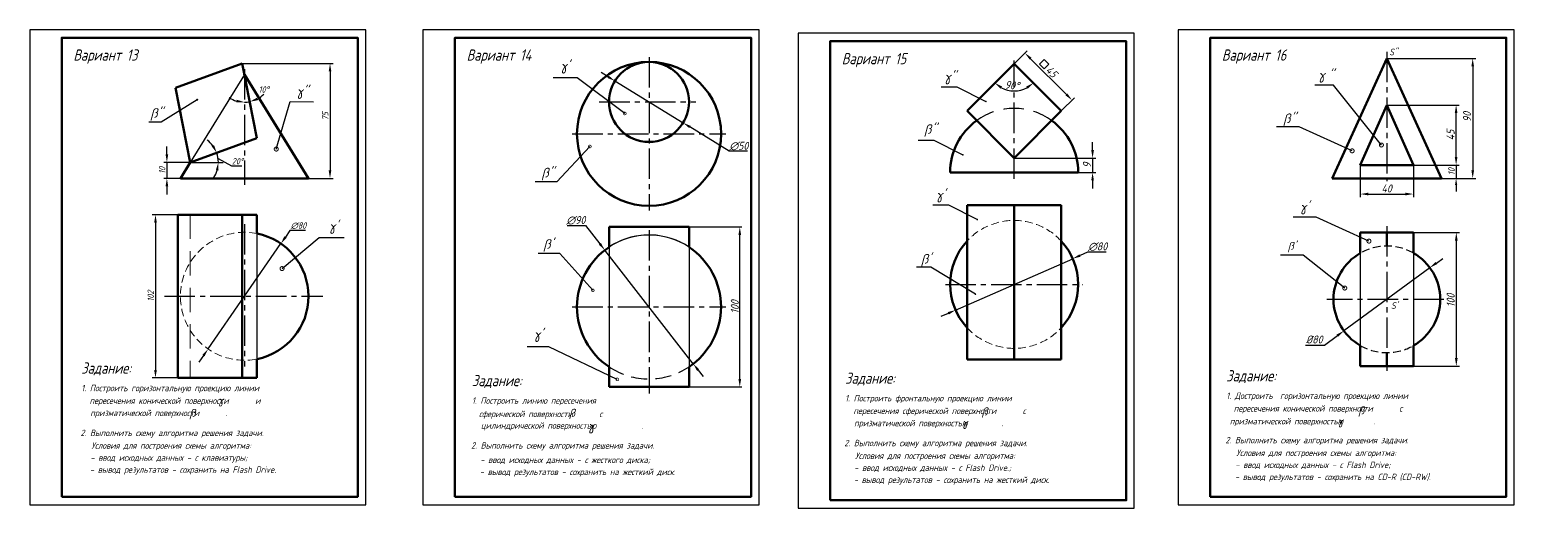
# Model space of a CAD drawing. Header units: millimetres. Extents: x 0 to 3763, y -2 to 297.
# Drawn here: x 2835 to 3763, y -2 to 297 of the extents above; entities that cross this region are included whole.
import ezdxf

# ---------------------------------------------------------------- set-up
doc = ezdxf.new("R2010")
doc.units = ezdxf.units.MM
for name, pattern in [('невидимая2', [4.7625, 3.175, -1.5875]), ('невидимаяX2', [19.05, 12.7, -6.35]), ('осевая2', [28.575, 19.05, -3.175, 3.175, -3.175]), ('штриховая', [19.05, 12.7, -6.35]), ('штриховаяX2', [38.1, 25.4, -12.7])]:
    doc.linetypes.add(name, pattern=pattern)
doc.layers.add('1-оси', color=1, linetype='осевая2')
doc.layers.add('3-размеры', color=6, linetype='Continuous')
doc.layers.add('2-штриховка', color=7, linetype='Continuous', true_color=0x00c7c7)
doc.layers.add('Непечатный', color=7, linetype='Continuous', plot=False)
doc.styles.get("Standard").update_dxf_attribs({"font": 'isocpeur.ttf', "width": 0.9, "oblique": 15})
doc.dimstyles.new('ISO-25', dxfattribs={"dimtxt": 5, "dimasz": 3.5, "dimexe": 1.25, "dimexo": 0, "dimtad": 1, "dimtoh": 1, "dimdec": 0, "dimtxsty": 'Standard', "dimblk": 'OPEN30', "dimcen": 2.5, "dimadec": 0, "dimazin": 0, "dimtfac": 1, "dimtdec": 0, "dimtmove": 0, "dimatfit": 3, "dimldrblk": 'DOTSMALL', "dimfxl": 1, "dimarcsym": 0})
doc.dimstyles.new('Standart', dxfattribs={"dimtxt": 5, "dimasz": 5, "dimexe": 2, "dimexo": 0, "dimgap": 1, "dimtad": 1, "dimtoh": 1, "dimdec": 0, "dimtxsty": 'Standard', "dimcen": 2.5, "dimadec": 0, "dimazin": 0, "dimtfac": 1, "dimtdec": 0, "dimtmove": 0, "dimatfit": 3, "dimldrblk": 'DOTSMALL', "dimfxl": 1, "dimarcsym": 0})

# ---------------------------------------------------------------- blocks, each defined once
blk = doc.blocks.new('*D37')
at = {"color": 0, "lineweight": -2, "transparency": 16777216}
for start, end in [(236.46547, 253.23274), (270, 281.16893), (297.93619, 314.70345)]:
    blk.add_arc((2969.35, 268.8), 17.15, start, end, dxfattribs=at)
at = {"color": 0, "transparency": 16777216}
for points in [[(2964.53, 253.21), (2964.29, 251.56), (2969.35, 251.65)], [(2977.67, 252.87), (2977.11, 254.44), (2972.68, 251.98)]]:
    blk.add_solid(points, dxfattribs=at)
at = {"layer": 'Defpoints', "color": 0, "transparency": 16777216}
for p in [(2967.95, 275.9), (2969.35, 272.36), (2970.47, 251.69), (2977.17, 229.19), (2969.35, 200.03)]:
    blk.add_point(p, dxfattribs=at)
at = {"color": 0, "lineweight": -3, "transparency": 16777216, "insert": (2981.42, 259.61), "char_height": 4, "attachment_point": 5}
blk.add_mtext('10%%D', dxfattribs=at)
blk = doc.blocks.new('_DotSmall')
at = {"color": 0, "linetype": 'ByBlock', "const_width": 0.5}
blk.add_lwpolyline([(-0.0625, 0, 1), (0.0625, 0, 1)], format="xyb", close=True, dxfattribs=at)
blk = doc.blocks.new('*D38')
at = {"color": 0, "lineweight": -2, "transparency": 16777216}
for p, q in [((2920.88, 219.03), (2920.88, 224.03)), ((2935.51, 214.03), (2918.88, 214.03)), ((2920.88, 214.03), (2920.88, 204.03)), ((2929.35, 204.03), (2918.88, 204.03)), ((2920.88, 199.03), (2920.88, 194.03))]:
    blk.add_line(p, q, dxfattribs=at)
at = {"color": 0, "transparency": 16777216}
for points in [[(2920.04, 219.03), (2921.71, 219.03), (2920.88, 214.03)], [(2920.04, 199.03), (2921.71, 199.03), (2920.88, 204.03)]]:
    blk.add_solid(points, dxfattribs=at)
at = {"layer": 'Defpoints', "color": 0, "transparency": 16777216}
for p in [(2935.51, 214.03), (2920.88, 204.03), (2929.35, 204.03)]:
    blk.add_point(p, dxfattribs=at)
at = {"color": 0, "lineweight": -3, "transparency": 16777216, "insert": (2917.88, 209.03), "char_height": 4, "attachment_point": 5, "rotation": 90}
blk.add_mtext('10', dxfattribs=at)
blk = doc.blocks.new('*D39')
at = {"color": 0, "lineweight": -2, "transparency": 16777216}
for p, q in [((2967.95, 275.9), (3024.8, 275.9)), ((3022.8, 270.9), (3022.8, 209.03)), ((3009.35, 204.03), (3024.8, 204.03))]:
    blk.add_line(p, q, dxfattribs=at)
at = {"color": 0, "transparency": 16777216}
for points in [[(3021.97, 270.9), (3023.63, 270.9), (3022.8, 275.9)], [(3021.97, 209.03), (3023.63, 209.03), (3022.8, 204.03)]]:
    blk.add_solid(points, dxfattribs=at)
at = {"layer": 'Defpoints', "color": 0, "transparency": 16777216}
for p in [(2967.95, 275.9), (3009.35, 204.03), (3022.8, 204.03)]:
    blk.add_point(p, dxfattribs=at)
at = {"color": 0, "lineweight": -3, "transparency": 16777216, "insert": (3019.8, 242.89), "char_height": 4, "attachment_point": 5, "rotation": 90}
blk.add_mtext('75', dxfattribs=at)
blk = doc.blocks.new('*D40')
at = {"color": 0, "lineweight": -2, "transparency": 16777216}
for p, q in [((2997.78, 171.45), (2994.93, 167.33)), ((3007.41, 171.45), (2997.78, 171.45)), ((2946.62, 97.4), (2992.09, 163.22)), ((2943.78, 93.29), (2940.93, 89.17))]:
    blk.add_line(p, q, dxfattribs=at)
at = {"color": 0, "transparency": 16777216}
for points in [[(2994.25, 167.81), (2995.62, 166.86), (2992.09, 163.22)], [(2943.09, 93.76), (2944.46, 92.81), (2946.62, 97.4)]]:
    blk.add_solid(points, dxfattribs=at)
at = {"layer": 'Defpoints', "color": 0, "transparency": 16777216}
for p in [(2992.09, 163.22), (2946.62, 97.4)]:
    blk.add_point(p, dxfattribs=at)
at = {"color": 0, "lineweight": -3, "transparency": 16777216, "insert": (3003.09, 174.45), "char_height": 4, "attachment_point": 5}
blk.add_mtext('∅80', dxfattribs=at)
blk = doc.blocks.new('*D41')
at = {"color": 0, "lineweight": -2, "transparency": 16777216}
for p, q in [((2927.69, 181.31), (2911.75, 181.31)), ((2913.75, 176.31), (2913.75, 84.31)), ((2927.69, 79.31), (2911.75, 79.31))]:
    blk.add_line(p, q, dxfattribs=at)
at = {"color": 0, "transparency": 16777216}
for points in [[(2912.92, 176.31), (2914.59, 176.31), (2913.75, 181.31)], [(2912.92, 84.31), (2914.59, 84.31), (2913.75, 79.31)]]:
    blk.add_solid(points, dxfattribs=at)
at = {"layer": 'Defpoints', "color": 0, "transparency": 16777216}
for p in [(2927.69, 181.31), (2913.75, 79.31), (2927.69, 79.31)]:
    blk.add_point(p, dxfattribs=at)
at = {"color": 0, "lineweight": -3, "transparency": 16777216, "insert": (2910.75, 130.42), "char_height": 4, "attachment_point": 5, "rotation": 90}
blk.add_mtext('102', dxfattribs=at)
blk = doc.blocks.new('*D43')
at = {"color": 0, "lineweight": -2, "transparency": 16777216}
for p, q in [((3171.02, 174.67), (3182.43, 174.67)), ((3182.43, 174.67), (3191.42, 163.11)), ((3249.74, 88.11), (3194.49, 159.16)), ((3252.81, 84.17), (3255.88, 80.22))]:
    blk.add_line(p, q, dxfattribs=at)
blk.add_arc((3222.12, 123.64), 45, 63.6122, 129.46157, dxfattribs=at)
at = {"color": 0, "transparency": 16777216}
for points in [[(3192.08, 163.62), (3190.77, 162.59), (3194.49, 159.16)], [(3253.47, 84.68), (3252.15, 83.65), (3249.74, 88.11)]]:
    blk.add_solid(points, dxfattribs=at)
at = {"layer": 'Defpoints', "color": 0, "transparency": 16777216}
for p in [(3194.49, 159.16), (3249.74, 88.11)]:
    blk.add_point(p, dxfattribs=at)
at = {"color": 0, "transparency": 16777216, "insert": (3176.41, 177.79), "char_height": 5, "attachment_point": 5}
blk.add_mtext('∅90', dxfattribs=at)
blk = doc.blocks.new('*D44')
at = {"color": 0, "lineweight": -2, "transparency": 16777216}
for p, q in [((3196.55, 267.53), (3192.28, 270.15)), ((3200.81, 264.92), (3243.43, 238.77)), ((3272.22, 221.11), (3247.69, 236.16)), ((3283.63, 221.11), (3272.22, 221.11))]:
    blk.add_line(p, q, dxfattribs=at)
at = {"color": 0, "transparency": 16777216}
for points in [[(3196.98, 268.24), (3196.11, 266.82), (3200.81, 264.92)], [(3248.12, 236.87), (3247.25, 235.45), (3243.43, 238.77)]]:
    blk.add_solid(points, dxfattribs=at)
at = {"layer": 'Defpoints', "color": 0, "transparency": 16777216}
for p in [(3200.81, 264.92), (3243.43, 238.77)]:
    blk.add_point(p, dxfattribs=at)
at = {"color": 0, "transparency": 16777216, "insert": (3278.24, 224.23), "char_height": 5, "attachment_point": 5}
blk.add_mtext('∅50', dxfattribs=at)
blk = doc.blocks.new('_Open30')
at = {"color": 0, "linetype": 'ByBlock', "lineweight": -2}
for p, q in [((-1, 0.27), (0, 0)), ((0, 0), (-1, -0.27)), ((0, 0), (-1, 0))]:
    blk.add_line(p, q, dxfattribs=at)
blk = doc.blocks.new('*D42')
at = {"color": 0, "lineweight": -2, "transparency": 16777216}
for p, q in [((3247.12, 173.64), (3280.07, 173.64)), ((3278.82, 78.64), (3278.82, 168.64)), ((3247.12, 73.64), (3280.07, 73.64))]:
    blk.add_line(p, q, dxfattribs=at)
at = {"color": 0, "transparency": 16777216}
for points in [[(3277.99, 168.64), (3279.66, 168.64), (3278.82, 173.64)], [(3277.99, 78.64), (3279.66, 78.64), (3278.82, 73.64)]]:
    blk.add_solid(points, dxfattribs=at)
at = {"layer": 'Defpoints', "color": 0, "transparency": 16777216}
for p in [(3247.12, 173.64), (3278.82, 173.64), (3247.12, 73.64)]:
    blk.add_point(p, dxfattribs=at)
at = {"color": 0, "transparency": 16777216, "insert": (3275.7, 123.64), "char_height": 5, "attachment_point": 5, "rotation": 90}
blk.add_mtext('100', dxfattribs=at)
blk = doc.blocks.new('*D45')
at = {"layer": '3-размеры', "color": 0, "lineweight": -2, "transparency": 16777216}
for p, q in [((3683.15, 249.88), (3728.42, 249.88)), ((3726.42, 217.38), (3726.42, 244.88)), ((3699.75, 212.38), (3728.42, 212.38))]:
    blk.add_line(p, q, dxfattribs=at)
at = {"layer": '3-размеры', "color": 0, "transparency": 16777216}
for points in [[(3725.59, 244.88), (3727.25, 244.88), (3726.42, 249.88)], [(3725.59, 217.38), (3727.25, 217.38), (3726.42, 212.38)]]:
    blk.add_solid(points, dxfattribs=at)
at = {"layer": 'Defpoints', "color": 0, "transparency": 16777216}
for p in [(3683.15, 249.88), (3726.42, 249.88), (3699.75, 212.38)]:
    blk.add_point(p, dxfattribs=at)
at = {"layer": '3-размеры', "color": 0, "transparency": 16777216, "insert": (3722.92, 231.13), "char_height": 5, "attachment_point": 5, "rotation": 90}
blk.add_mtext('45', dxfattribs=at)
blk = doc.blocks.new('*D46')
at = {"layer": '3-размеры', "color": 0, "lineweight": -2, "transparency": 16777216}
for p, q in [((3683.15, 279.05), (3738.78, 279.05)), ((3736.78, 274.05), (3736.78, 209.05)), ((3724.82, 204.05), (3738.78, 204.05))]:
    blk.add_line(p, q, dxfattribs=at)
at = {"layer": '3-размеры', "color": 0, "transparency": 16777216}
for points in [[(3735.95, 274.05), (3737.61, 274.05), (3736.78, 279.05)], [(3735.95, 209.05), (3737.61, 209.05), (3736.78, 204.05)]]:
    blk.add_solid(points, dxfattribs=at)
at = {"layer": 'Defpoints', "color": 0, "transparency": 16777216}
for p in [(3683.15, 279.05), (3724.82, 204.05), (3736.78, 204.05)]:
    blk.add_point(p, dxfattribs=at)
at = {"layer": '3-размеры', "color": 0, "transparency": 16777216, "insert": (3733.28, 242.38), "char_height": 5, "attachment_point": 5, "rotation": 90}
blk.add_mtext('90', dxfattribs=at)
blk = doc.blocks.new('*D47')
at = {"layer": '3-размеры', "color": 0, "lineweight": -2, "transparency": 16777216}
for p, q in [((3666.52, 212.38), (3666.52, 192.23)), ((3699.75, 212.38), (3699.75, 192.23)), ((3671.52, 194.23), (3694.75, 194.23))]:
    blk.add_line(p, q, dxfattribs=at)
at = {"layer": '3-размеры', "color": 0, "transparency": 16777216}
for points in [[(3671.52, 195.07), (3671.52, 193.4), (3666.52, 194.23)], [(3694.75, 195.07), (3694.75, 193.4), (3699.75, 194.23)]]:
    blk.add_solid(points, dxfattribs=at)
at = {"layer": 'Defpoints', "color": 0, "transparency": 16777216}
for p in [(3666.52, 212.38), (3699.75, 212.38), (3699.75, 194.23)]:
    blk.add_point(p, dxfattribs=at)
at = {"layer": '3-размеры', "color": 0, "transparency": 16777216, "insert": (3683, 197.73), "char_height": 5, "attachment_point": 5}
blk.add_mtext('40', dxfattribs=at)
blk = doc.blocks.new('*D48')
at = {"layer": '3-размеры', "color": 0, "lineweight": -2, "transparency": 16777216}
for p, q in [((3714.06, 151.08), (3718.09, 154.03)), ((3710.03, 148.12), (3656.28, 108.68)), ((3644.18, 99.8), (3652.25, 105.72)), ((3632.39, 99.8), (3644.18, 99.8))]:
    blk.add_line(p, q, dxfattribs=at)
at = {"layer": '3-размеры', "color": 0, "transparency": 16777216}
for points in [[(3713.56, 151.75), (3714.55, 150.4), (3710.03, 148.12)], [(3651.75, 106.39), (3652.74, 105.05), (3656.28, 108.68)]]:
    blk.add_solid(points, dxfattribs=at)
at = {"layer": 'Defpoints', "color": 0, "transparency": 16777216}
for p in [(3710.03, 148.12), (3656.28, 108.68)]:
    blk.add_point(p, dxfattribs=at)
at = {"layer": '3-размеры', "color": 0, "transparency": 16777216, "insert": (3637.79, 103.3), "char_height": 5, "attachment_point": 5}
blk.add_mtext('%%c80', dxfattribs=at)
blk = doc.blocks.new('*D49')
at = {"layer": '3-размеры', "color": 0, "lineweight": -2, "transparency": 16777216}
for p, q in [((3699.73, 170.16), (3728.53, 170.16)), ((3726.53, 165.16), (3726.53, 91.64)), ((3699.73, 86.64), (3728.53, 86.64))]:
    blk.add_line(p, q, dxfattribs=at)
at = {"layer": '3-размеры', "color": 0, "transparency": 16777216}
for points in [[(3725.69, 165.16), (3727.36, 165.16), (3726.53, 170.16)], [(3725.69, 91.64), (3727.36, 91.64), (3726.53, 86.64)]]:
    blk.add_solid(points, dxfattribs=at)
at = {"layer": 'Defpoints', "color": 0, "transparency": 16777216}
for p in [(3699.73, 170.16), (3699.73, 86.64), (3726.53, 86.64)]:
    blk.add_point(p, dxfattribs=at)
at = {"layer": '3-размеры', "color": 0, "transparency": 16777216, "insert": (3723.03, 127.72), "char_height": 5, "attachment_point": 5, "rotation": 90}
blk.add_mtext('100', dxfattribs=at)
blk = doc.blocks.new('*D50')
at = {"color": 0, "lineweight": -2, "transparency": 16777216}
for p, q in [((3496.05, 157.84), (3491.47, 155.83)), ((3507.84, 157.84), (3496.05, 157.84)), ((3413.64, 121.66), (3486.9, 153.82)), ((3409.07, 119.65), (3404.49, 117.64))]:
    blk.add_line(p, q, dxfattribs=at)
at = {"color": 0, "transparency": 16777216}
for points in [[(3491.14, 156.59), (3491.81, 155.06), (3486.9, 153.82)], [(3408.73, 120.41), (3409.4, 118.89), (3413.64, 121.66)]]:
    blk.add_solid(points, dxfattribs=at)
at = {"layer": 'Defpoints', "color": 0, "transparency": 16777216}
for p in [(3486.9, 153.82), (3413.64, 121.66)]:
    blk.add_point(p, dxfattribs=at)
at = {"color": 0, "transparency": 16777216, "insert": (3502.45, 161.34), "char_height": 5, "attachment_point": 5}
blk.add_mtext('∅80', dxfattribs=at)
blk = doc.blocks.new('*D51')
at = {"color": 0, "lineweight": -2, "transparency": 16777216}
for p, q in [((3499.27, 221.74), (3499.27, 226.74)), ((3450.27, 216.74), (3501.27, 216.74)), ((3499.27, 216.74), (3499.27, 207.74)), ((3450.27, 207.74), (3501.27, 207.74)), ((3499.27, 202.74), (3499.27, 197.74))]:
    blk.add_line(p, q, dxfattribs=at)
at = {"color": 0, "transparency": 16777216}
for points in [[(3498.44, 221.74), (3500.1, 221.74), (3499.27, 216.74)], [(3498.44, 202.74), (3500.1, 202.74), (3499.27, 207.74)]]:
    blk.add_solid(points, dxfattribs=at)
at = {"layer": 'Defpoints', "color": 0, "transparency": 16777216}
for p in [(3450.27, 216.74), (3450.27, 207.74), (3499.27, 207.74)]:
    blk.add_point(p, dxfattribs=at)
at = {"color": 0, "transparency": 16777216, "insert": (3495.77, 212.24), "char_height": 5, "attachment_point": 5, "rotation": 90}
blk.add_mtext('9', dxfattribs=at)
blk = doc.blocks.new('*D52')
at = {"layer": '3-размеры', "color": 0, "lineweight": -2, "transparency": 16777216}
blk.add_arc((3450.27, 275.66), 16.97, 241.9452, 298.0548, dxfattribs=at)
at = {"layer": '3-размеры', "color": 0, "transparency": 16777216}
for points in [[(3441.79, 260.02), (3442.79, 261.36), (3438.27, 263.66)], [(3457.75, 261.36), (3458.75, 260.02), (3462.27, 263.66)]]:
    blk.add_solid(points, dxfattribs=at)
at = {"layer": 'Defpoints', "color": 0, "transparency": 16777216}
for p in [(3450.27, 275.66), (3450.27, 275.66), (3454.66, 259.27), (3420.81, 246.2), (3479.73, 246.2)]:
    blk.add_point(p, dxfattribs=at)
at = {"layer": '3-размеры', "color": 0, "transparency": 16777216, "insert": (3448.95, 262.26), "char_height": 5, "attachment_point": 5, "rotation": 354.3971}
blk.add_mtext('90°', dxfattribs=at)
blk = doc.blocks.new('*D53')
at = {"color": 0, "lineweight": -2, "transparency": 16777216}
for p, q in [((3450.27, 275.66), (3458.42, 283.82)), ((3460.55, 278.87), (3482.94, 256.48)), ((3479.73, 246.2), (3487.89, 254.35))]:
    blk.add_line(p, q, dxfattribs=at)
at = {"color": 0, "transparency": 16777216}
for points in [[(3461.13, 279.46), (3459.96, 278.28), (3457.01, 282.4)], [(3483.53, 257.06), (3482.35, 255.89), (3486.47, 252.94)]]:
    blk.add_solid(points, dxfattribs=at)
at = {"layer": 'Defpoints', "color": 0, "transparency": 16777216}
for p in [(3450.27, 275.66), (3486.47, 252.94), (3479.73, 246.2)]:
    blk.add_point(p, dxfattribs=at)
at = {"color": 0, "lineweight": 13, "transparency": 16777216, "insert": (3473.67, 270.69), "char_height": 5, "attachment_point": 5, "rotation": 315}
blk.add_mtext('45', dxfattribs=at)

msp = doc.modelspace()

# ---------------------------------------------------------------- linework, layer by layer
at = {"linetype": 'осевая2'}
for p, q in [((3222.12, 279.85), (3222.12, 183.85)), ((2969.35, 272.36), (2969.35, 200.03)), ((3450.27, 203.74), (3450.27, 277.69)), ((3191.05, 251.85), (3251.39, 251.85)), ((3174.12, 231.85), (3270.12, 231.85)), ((3450.27, 93.74), (3450.27, 180.74)), ((2969.35, 175.5), (2969.35, 86.31)), ((3222.12, 171.64), (3222.12, 69.58)), ((2919.35, 130.31), (3018.35, 130.31)), ((3407.27, 137.74), (3493.27, 137.74)), ((3174.12, 123.64), (3270.12, 123.64))]:
    msp.add_line(p, q, dxfattribs=at)
at = {"lineweight": 60}
for p, q in [((3648.99, 204.05), (3683.15, 279.05)), ((3683.15, 279.05), (3717.32, 204.05)), ((2926.29, 260.73), (2967.95, 275.9)), ((2967.95, 275.9), (2977.17, 229.19)), ((2969.35, 269.03), (3009.35, 204.03)), ((3420.81, 246.2), (3450.27, 275.66)), ((3479.73, 246.2), (3450.27, 275.66)), ((2926.29, 260.73), (2935.51, 214.03)), ((3450.27, 216.74), (3420.81, 246.2)), ((3450.27, 216.74), (3479.73, 246.2)), ((3683.15, 249.88), (3666.52, 212.38)), ((3683.15, 249.88), (3699.75, 212.38)), ((2935.51, 214.03), (2977.17, 229.19)), ((2935.51, 214.03), (2929.35, 204.03)), ((3410.27, 207.74), (3490.27, 207.74)), ((3683.15, 212.38), (3666.52, 212.38)), ((3683.15, 212.38), (3699.75, 212.38)), ((2929.35, 204.03), (2969.35, 204.03)), ((2969.35, 204.03), (3009.35, 204.03)), ((3683.15, 204.05), (3648.99, 204.05)), ((3683.15, 204.05), (3717.32, 204.05)), ((3420.81, 187.35), (3420.81, 90.87)), ((3420.81, 187.35), (3479.73, 187.35)), ((3479.73, 187.35), (3479.73, 90.87)), ((2927.69, 181.31), (2927.69, 79.31)), ((2927.69, 181.31), (2977.17, 181.31)), ((2967.95, 181.31), (2967.95, 170.29)), ((2977.17, 181.31), (2977.17, 169.54)), ((2967.95, 170.29), (2967.95, 90.34)), ((3197.12, 161.05), (3197.12, 173.64)), ((3197.12, 173.64), (3247.12, 173.64)), ((3247.12, 161.05), (3247.12, 173.64)), ((3666.52, 157.29), (3666.52, 170.16)), ((3666.52, 170.16), (3699.73, 170.16)), ((3683.15, 170.16), (3683.15, 161.77)), ((3699.73, 170.16), (3699.75, 157.3)), ((3666.52, 99.51), (3666.52, 86.64)), ((3683.15, 95.03), (3683.15, 86.64)), ((3699.73, 86.64), (3699.75, 99.49)), ((2967.95, 90.94), (2967.95, 79.31)), ((2977.17, 91.08), (2977.17, 79.31)), ((3197.12, 86.22), (3197.12, 73.64)), ((3247.12, 86.22), (3247.12, 73.64)), ((3420.81, 90.87), (3479.73, 90.87)), ((3666.52, 86.64), (3699.73, 86.64)), ((2927.69, 79.31), (2977.17, 79.31)), ((3197.12, 73.64), (3247.12, 73.64))]:
    msp.add_line(p, q, dxfattribs=at)
at = {"color": 7}
msp.add_line((3683.15, 279.05), (3683.15, 279.05), dxfattribs=at)
at = {"lineweight": -3}
for p, q in [((2969.35, 269.03), (2935.51, 214.03)), ((2935.51, 214.03), (2956.02, 214.03)), ((2952.84, 216.5), (2961.25, 211.93)), ((2961.25, 211.93), (2967.62, 211.93)), ((2977.17, 169.54), (2977.17, 91.08))]:
    msp.add_line(p, q, dxfattribs=at)
for p, q in [((3414.63, 261.1), (3404.63, 261.1)), ((3432.38, 252.1), (3414.63, 261.1)), ((3400.27, 227.74), (3390.27, 227.74)), ((3418.02, 218.74), (3400.27, 227.74)), ((3409.5, 187.25), (3399.5, 187.25)), ((3427.25, 178.25), (3409.5, 187.25)), ((3197.12, 161.05), (3197.12, 86.22)), ((3247.12, 161.05), (3247.12, 86.22)), ((3398.29, 148.59), (3389.29, 148.59)), ((3426.04, 131.59), (3398.29, 148.59)), ((3450.27, 137.74), (3450.27, 112.74))]:
    msp.add_line(p, q)
at = {"lineweight": 50}
msp.add_line((3450.27, 90.87), (3450.27, 187.35), dxfattribs=at)
at = {"linetype": 'штриховаяX2', "lineweight": 13, "ltscale": 0.6}
msp.add_line((2935.51, 181.39), (2935.51, 79.24), dxfattribs=at)
at = {"color": 7, "linetype": 'Continuous', "lineweight": 60}
msp.add_line((3335.27, 2.74), (3335.27, 57.74), dxfattribs=at)
for points in [[(2855.15, 5), (3040.15, 5), (3040.15, 292), (2855.15, 292)], [(3335.27, 2.74), (3520.27, 2.74), (3520.27, 289.74), (3335.27, 289.74)]]:
    msp.add_lwpolyline(points, close=True, dxfattribs=at)
at = {"lineweight": 60}
msp.add_lwpolyline([(3100.88, 5), (3285.88, 5), (3285.88, 292), (3100.88, 292)], close=True, dxfattribs=at)
at = {"color": 7, "lineweight": 60}
msp.add_lwpolyline([(3572.78, 5), (3757.78, 5), (3757.78, 292), (3572.78, 292)], close=True, dxfattribs=at)
at = {"lineweight": 13}
msp.add_lwpolyline([(3466.07, 275.41), (3468.95, 272.42), (3471.96, 275.37), (3469.08, 278.35)], close=True, dxfattribs=at)
at = {"const_width": 0.5}
for points in [[(3432.38, 252.1, 1), (3432.88, 252.1, 1)], [(3418.02, 218.74, 1), (3418.52, 218.74, 1)], [(3427, 178.25, 1), (3427.5, 178.25, 1)], [(3425.79, 131.59, 1), (3426.29, 131.59, 1)]]:
    msp.add_lwpolyline(points, format="xyb", close=True, dxfattribs=at)
at = {"lineweight": 60}
for centre, radius in [((3222.12, 231.85), 45), ((3222.12, 251.85), 25)]:
    msp.add_circle(centre, radius, dxfattribs=at)
for centre, radius, start, end in [((3450.27, 207.74), 40, 125.8454, 180), ((3450.27, 207.74), 40, 0, 54.1546), ((2969.36, 130.31), 40, 281.27355, 78.72645), ((3222.12, 123.64), 45, 123.74899, 236.25101), ((3222.12, 123.64), 45, 303.74899, 56.25101), ((3450.27, 137.74), 40, 137.43836, 222.56164), ((3450.27, 137.74), 40, 317.43836, 42.56164), ((3683.15, 128.4), 33.33, 119.9321, 240.0679), ((3683.15, 128.4), 33.33, 299.87236, 60.12764)]:
    msp.add_arc(centre, radius, start, end, dxfattribs=at)
at = {"lineweight": -3}
for start, end in [(36.41783, 52.834), (0, 20.00165), (327.16765, 343.58382)]:
    msp.add_arc((2935.51, 214.03), 17.51, start, end, dxfattribs=at)
at = {"linetype": 'невидимая2', "lineweight": 13, "ltscale": 1.5}
for centre, start, end in [((3450.27, 137.74), 42.56164, 137.43836), ((2969.35, 130.31), 78.72589, 281.27411), ((3450.27, 137.74), 222.56164, 317.43836)]:
    msp.add_arc(centre, 40, start, end, dxfattribs=at)
msp.add_arc((3222.12, 123.64), 45, 56.25101, 123.74899)
at = {"color": 7, "linetype": 'невидимаяX2', "lineweight": 25, "ltscale": 0.8}
msp.add_arc((3222.12, 123.64), 45, 236.25101, 303.74899, dxfattribs=at)
msp.add_arc((3222.12, 123.64), 45, 236.25101, 303.74899, dxfattribs=at)
at = {"lineweight": -3}
for points in [[(2950.33, 224.82), (2948.87, 224.03), (2951.96, 220.02)], [(2951.48, 209.2), (2953.13, 208.96), (2953.02, 214.03)]]:
    msp.add_solid(points, dxfattribs=at)
at = {"layer": '1-оси', "color": 7}
for p, q in [((3683.15, 283.22), (3683.15, 202.34)), ((3683.15, 174.24), (3683.15, 83.8)), ((3718.77, 128.4), (3645.72, 128.4))]:
    msp.add_line(p, q, dxfattribs=at)
at = {"layer": '2-штриховка', "color": 7, "linetype": 'Continuous', "lineweight": 25, "ltscale": 0.8}
for p, q in [((3666.52, 157.29), (3666.52, 99.51)), ((3699.75, 157.3), (3699.75, 99.49))]:
    msp.add_line(p, q, dxfattribs=at)
at = {"layer": '2-штриховка', "color": 7, "linetype": 'невидимая2', "lineweight": 25, "ltscale": 1.5}
for start, end in [(60.12764, 119.9321), (240.0679, 299.87236)]:
    msp.add_arc((3683.15, 128.4), 33.33, start, end, dxfattribs=at)
at = {"layer": '3-размеры', "color": 7}
for p, q in [((3726.42, 216.55), (3726.42, 220.72)), ((3699.75, 212.38), (3728.09, 212.38)), ((3726.42, 212.38), (3726.42, 204.05)), ((3683.15, 204.05), (3728.09, 204.05)), ((3726.42, 199.88), (3726.42, 195.72))]:
    msp.add_line(p, q, dxfattribs=at)
at = {"layer": '3-размеры', "color": 7, "linetype": 'штриховая'}
msp.add_arc((3450.27, 207.74), 40, 54.1546, 125.8454, dxfattribs=at)
at = {"layer": '3-размеры', "color": 7}
msp.add_solid([(3725.73, 199.88), (3727.11, 199.88), (3726.42, 204.05)], dxfattribs=at)
at = {"layer": 'Defpoints'}
for points in [[(2835.15, 0), (3045.15, 0), (3045.15, 297), (2835.15, 297)], [(3315.27, -2.26), (3525.27, -2.26), (3525.27, 294.74), (3315.27, 294.74)]]:
    msp.add_lwpolyline(points, close=True, dxfattribs=at)
at = {"layer": 'Defpoints', "color": 7}
msp.add_lwpolyline([(3552.78, 0), (3762.78, 0), (3762.78, 297), (3552.78, 297)], close=True, dxfattribs=at)
at = {"layer": 'Непечатный'}
msp.add_lwpolyline([(3080.88, 0), (3290.88, 0), (3290.88, 297), (3080.88, 297)], close=True, dxfattribs=at)

# ---------------------------------------------------------------- texts
at = {"oblique": 15}
for s, height, width, p in [('Вариант 13', 7, 0.8, (2862.44, 277.65)), ('Вариант 14', 7, 0.8, (3108.17, 277.65)), ('Вариант 15', 7, 0.8, (3342.56, 275.39)), ('Вариант 16', 7, 0.8, (3580.06, 277.65)), ('γ', 6, 0.9, (3640.1, 265.7)), ("''", 6, 0.9, (3646.83, 265.7)), ("β''", 6, 0.9, (3618.42, 238.59)), ('Задание:', 7, 0.8, (2867.39, 81.94)), ('1. Построить горизонтальную проекцию линии ', 4, 0.8, (2867.39, 70.94)), ('Задание:', 7, 0.8, (3111.48, 74.1)), ('Задание:', 7, 0.8, (3344.66, 75.6)), ('   пересечения конической поверхности       и ', 4, 0.8, (2865.49, 63.03)), ('1. Построить линию пересечения', 4, 0.8, (3111.48, 63.1)), ('1. Построить фронтальную проекцию линии ', 4, 0.8, (3344.66, 64.6)), ('призматической поверхности       .', 4, 0.8, (2873.01, 55.36)), ('сферической поверхности       с', 4, 0.8, (3115.82, 54.74)), ('   пересечения сферической поверхности       с ', 4, 0.8, (3342.76, 56.7)), ('2. Выполнить схему алгоритма решения задачи.', 4, 0.8, (2866.88, 42.9)), ('цилиндрической поверхностью            .', 4, 0.8, (3117.1, 47.52)), ('призматической поверхностью         .', 4, 0.8, (3350.28, 49.03)), ('   Условия для построения схемы алгоритма:', 4, 0.8, (2866.53, 34.96)), ('2. Выполнить схему алгоритма решения задачи.', 4, 0.8, (3110.96, 35.06)), ('2. Выполнить схему алгоритма решения задачи.', 4, 0.8, (3344.15, 36.57)), ('  - ввод исходных данных - с клавиатуры;', 4, 0.8, (2868.35, 27.44)), ('  - ввод исходных данных - с жесткого диска;', 4, 0.8, (3111.97, 26.03)), ('   Условия для построения схемы алгоритма:', 4, 0.8, (3343.8, 28.63)), ('  - вывод результатов - сохранить на Flash Drive.', 4, 0.8, (2868.09, 19.92)), ('  - вывод результатов - сохранить на жесткий диск.', 4, 0.8, (3111.71, 18.51)), ('  - ввод исходных данных - с Flash Drive.;', 4, 0.8, (3345.62, 21.11)), ('  - вывод результатов - сохранить на жесткий диск.', 4, 0.8, (3345.36, 13.59))]:
    msp.add_text(s, height=height, dxfattribs=dict(at, width=width)).set_placement(p)
at = {"lineweight": 60, "oblique": 15, "width": 0.9}
for s, height, p in [("γ'", 6, (3166.6, 271.38)), ("γ''", 6, (3406.41, 264.63)), ("γ''", 6, (3001.68, 255.53)), ("β''", 6, (2910.54, 241.91)), ("β''", 6, (3394.06, 231.86)), ("β''", 6, (3154.99, 204.66)), ("γ'", 6, (3401.29, 190.78)), ("γ'", 6, (3021.91, 171.15)), ("β'", 6, (3156.1, 160)), ("β'", 6, (3392.08, 150.71)), ("γ'", 6, (3149.93, 103.57)), ('γ', 5, (2952.6, 62.9)), ('β', 5, (2934.96, 54.89)), ('β', 5, (3172.22, 54.97)), ('β', 5, (3430.01, 55.85)), ('γ', 6, (3183.71, 46.32)), ('γ', 5, (3417.62, 48.85))]:
    msp.add_text(s, height=height, dxfattribs=at).set_placement(p)
at = {"color": 7, "oblique": 15}
for s, height, width, p in [("γ'", 6, 0.9, (3628.64, 183.26)), ("β'", 5, 0.9, (3621.23, 159.35)), ('Задание:', 7, 0.8, (3582.82, 77.12)), ('1. Достроить  горизонтальную проекцию линии   ', 4, 0.8, (3582.82, 66.12)), ('пересечения конической поверхности       с ', 4, 0.8, (3587.47, 58.22)), ('β', 5, 0.9, (3665.34, 56.53)), ('призматической поверхностью        .', 4, 0.8, (3585.01, 50.19)), ('γ', 5, 0.9, (3652.28, 49.82)), ('2. Выполнить схему алгоритма решения задачи.', 4, 0.8, (3582.3, 38.38)), ('   Условия для построения схемы алгоритма:', 4, 0.8, (3581.95, 30.43)), ('  - вывод результатов - сохранить на CD-R (CD-RW).', 4, 0.8, (3583.51, 15.4)), ('  - ввод исходных данных - с Flash Drive;', 4, 0.8, (3583.77, 22.92))]:
    msp.add_text(s, height=height, dxfattribs=dict(at, width=width)).set_placement(p)
at = {"lineweight": -3, "insert": (2965.01, 214.71), "char_height": 4, "attachment_point": 5}
msp.add_mtext('20°', dxfattribs=at)
at = {"layer": '3-размеры', "color": 7, "char_height": 4.167, "width": 16.6667, "attachment_point": 1}
for s, insert in [('S"', (3684.62, 285.11)), ("S'", (3685.7, 126.58))]:
    msp.add_mtext(s, dxfattribs=dict(at, insert=insert))
at = {"layer": '3-размеры', "color": 7, "insert": (3723.5, 208.22), "char_height": 4.167, "attachment_point": 5, "rotation": 90}
msp.add_mtext('10', dxfattribs=at)

# ---------------------------------------------------------------- dimensions: what is measured, and where the dimension line sits
at = {"lineweight": 13}
dim = msp.add_linear_dim(base=(3486.47, 252.94), p1=(3450.27, 275.66), p2=(3479.73, 246.2), angle=315, text='45', dimstyle='Standart', dxfattribs=at)
dim.commit()
dim.dimension.update_dxf_attribs({"geometry": '*D53', "text_midpoint": (3471.2, 268.21), "dimtype": 161})
at = {"lineweight": -3}
dim = msp.add_angular_dim_2l(base=(2970.47, 251.69), line1=((2967.95, 275.9), (2977.17, 229.19)), line2=((2969.35, 272.36), (2969.35, 200.03)), text='10%%D', dimstyle='Standart', override={"dimtxt": 4}, dxfattribs=at)
dim.commit()
dim.dimension.update_dxf_attribs({"geometry": '*D37', "text_midpoint": (2981.42, 256.61), "dimtype": 162})
dim = msp.add_linear_dim(base=(3022.8, 204.03), p1=(2967.95, 275.9), p2=(3009.35, 204.03), angle=90, text='75', dimstyle='Standart', override={"dimtxt": 4, "dimclrt": 0}, dxfattribs=at)
dim.commit()
dim.dimension.update_dxf_attribs({"geometry": '*D39', "text_midpoint": (3022.8, 242.89), "dimtype": 160})
for p1, p2, picture, middle in [((3200.81, 264.92), (3243.43, 238.77), '*D44', (3278.24, 221.11)), ((3249.74, 88.11), (3194.49, 159.16), '*D43', (3176.41, 174.67))]:
    dim = msp.add_diameter_dim_2p(p1=p1, p2=p2, dimstyle='ISO-25', override={"dimasz": 5, "dimsah": 1})
    dim.commit()
    dim.dimension.update_dxf_attribs({"geometry": picture, "text_midpoint": middle, "dimtype": 163})
for base, p1, p2, picture, middle in [((2920.88, 204.03), (2935.51, 214.03), (2929.35, 204.03), '*D38', (2920.88, 209.03)), ((2913.75, 79.31), (2927.69, 181.31), (2927.69, 79.31), '*D41', (2913.75, 130.42))]:
    dim = msp.add_linear_dim(base=base, p1=p1, p2=p2, angle=90, dimstyle='Standart', override={"dimtxt": 4}, dxfattribs=at)
    dim.commit()
    dim.dimension.update_dxf_attribs({"geometry": picture, "text_midpoint": middle, "dimtype": 160})
dim = msp.add_linear_dim(base=(3499.27, 207.74), p1=(3450.27, 216.74), p2=(3450.27, 207.74), angle=90, dimstyle='Standart')
dim.commit()
dim.dimension.update_dxf_attribs({"geometry": '*D51', "text_midpoint": (3499.27, 212.24), "dimtype": 160})
dim = msp.add_diameter_dim_2p(p1=(2946.62, 97.4), p2=(2992.09, 163.22), dimstyle='Standart', override={"dimtxt": 4}, dxfattribs=at)
dim.commit()
dim.dimension.update_dxf_attribs({"geometry": '*D40', "text_midpoint": (3003.09, 174.45)})
dim = msp.add_linear_dim(base=(3278.82, 173.64), p1=(3247.12, 73.64), p2=(3247.12, 173.64), angle=90, dimstyle='ISO-25', override={"dimasz": 5, "dimsah": 1})
dim.commit()
dim.dimension.update_dxf_attribs({"geometry": '*D42', "text_midpoint": (3278.82, 123.64), "dimtype": 160})
dim = msp.add_diameter_dim_2p(p1=(3413.64, 121.66), p2=(3486.9, 153.82), dimstyle='Standart')
dim.commit()
dim.dimension.update_dxf_attribs({"geometry": '*D50', "text_midpoint": (3502.45, 161.34)})
at = {"layer": '3-размеры', "color": 7}
for base, p1, p2, text, picture, middle in [((3736.78, 204.05), (3683.15, 279.05), (3724.82, 204.05), '90', '*D46', (3736.78, 242.38)), ((3726.42, 249.88), (3699.75, 212.38), (3683.15, 249.88), '45', '*D45', (3726.42, 231.13)), ((3726.53, 86.64), (3699.73, 170.16), (3699.73, 86.64), '100', '*D49', (3726.53, 127.72))]:
    dim = msp.add_linear_dim(base=base, p1=p1, p2=p2, angle=90, text=text, dimstyle='Standart', dxfattribs=at)
    dim.commit()
    dim.dimension.update_dxf_attribs({"geometry": picture, "text_midpoint": middle, "dimtype": 160})
at = {"layer": '3-размеры', "color": 0}
dim = msp.add_angular_dim_2l(base=(3454.66, 259.27), line1=((3479.73, 246.2), (3450.27, 275.66)), line2=((3420.81, 246.2), (3450.27, 275.66)), dimstyle='Standart', dxfattribs=at)
dim.commit()
dim.dimension.update_dxf_attribs({"geometry": '*D52', "text_midpoint": (3448.61, 258.78), "dimtype": 162})
at = {"layer": '3-размеры', "color": 7}
dim = msp.add_linear_dim(base=(3699.75, 194.23), p1=(3666.52, 212.38), p2=(3699.75, 212.38), text='40', dimstyle='Standart', dxfattribs=at)
dim.commit()
dim.dimension.update_dxf_attribs({"geometry": '*D47', "text_midpoint": (3683, 194.23), "dimtype": 160})
dim = msp.add_diameter_dim_2p(p1=(3710.03, 148.12), p2=(3656.28, 108.68), text='%%c80', dimstyle='Standart', dxfattribs=at)
dim.commit()
dim.dimension.update_dxf_attribs({"geometry": '*D48', "text_midpoint": (3637.79, 103.3)})

# ---------------------------------------------------------------- leaders
at = {"lineweight": -3}
for points, dimstyle, override in [([(3206.98, 244.62), (3177.28, 266.97), (3162.27, 266.97)], 'ISO-25', {"dimgap": 0.625, "dimtad": 0}), ([(2939.85, 253.22), (2917.32, 239.22), (2909.62, 239.24)], 'Standart', {"dimgap": 1, "dimtad": 0, "dimldrblk": 'DotSmall'}), ([(2989.21, 222.35), (2998, 252.05), (3012.41, 251.95)], 'Standart', {"dimgap": 1, "dimtad": 0}), ([(3185.14, 223.94), (3164.57, 201.92), (3150.98, 201.92)], 'ISO-25', {"dimgap": 0.625, "dimtad": 0}), ([(2992.83, 147.62), (3016.05, 167.07), (3031.74, 167.07)], 'Standart', {"dimgap": 1, "dimtad": 0}), ([(3186.98, 134.06), (3166.41, 157.14), (3152.81, 157.14)], 'ISO-25', {"dimgap": 0.625, "dimtad": 0}), ([(3202.29, 78.35), (3159.48, 98.8), (3145.89, 98.8)], 'ISO-25', {"dimgap": 0.625, "dimtad": 0})]:
    msp.add_leader(points, dimstyle=dimstyle, override=override, dxfattribs=at)
at = {"layer": '3-размеры', "color": 7}
for points in [[(3679.74, 224.89), (3649.82, 262.38), (3638.12, 262.24)], [(3661.43, 221.26), (3628.4, 236.29), (3614.18, 236.29)], [(3671.95, 164.8), (3638.92, 179.84), (3624.7, 179.84)], [(3656.84, 135.46), (3630.95, 155.93), (3616.73, 155.93)]]:
    msp.add_leader(points, dimstyle='Standart', override={"dimgap": 1, "dimtad": 0}, dxfattribs=at)

doc.saveas('drawing.dxf')
